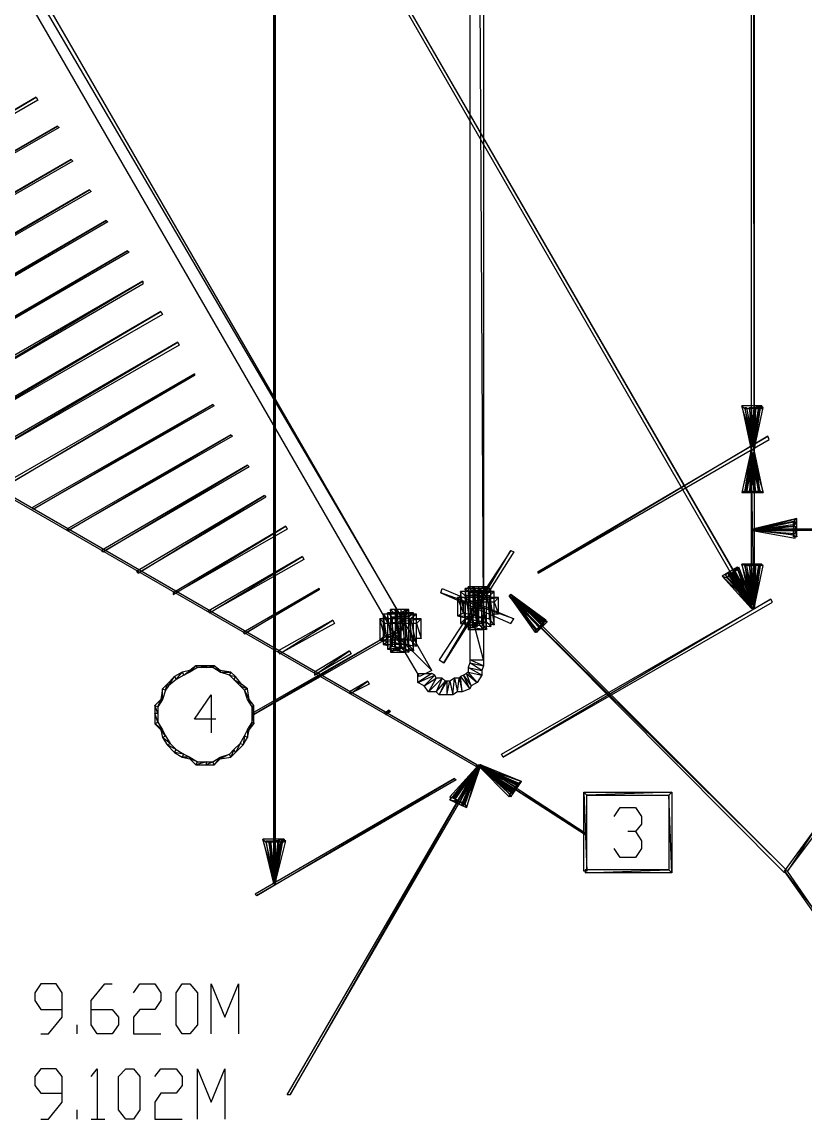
# Model space of a CAD drawing. Header units: millimetres. Extents: x 43 to 784, y -702 to -31.
# Drawn here: x 628.9 to 690.7, y -700.7 to -614.1 of the extents above; entities that cross this region are included whole.
import ezdxf

# ---------------------------------------------------------------- set-up
doc = ezdxf.new("R2010")
doc.units = ezdxf.units.MM
doc.layers.add('PDF_LINES', color=4, linetype='Continuous')

msp = doc.modelspace()

# ---------------------------------------------------------------- linework, layer by layer
at = {"layer": 'PDF_LINES'}
for p, q in [((454.6, -258.28), (686.68, -660.28)), ((454.6, -258.28), (686.68, -660.28)), ((686.44, -660.4), (454.6, -258.28)), ((686.68, -660.28), (454.72, -258.28)), ((686.68, -647.92), (686.44, -293.56)), ((686.44, -293.56), (686.44, -647.92)), ((686.68, -647.92), (686.44, -293.56)), ((686.68, -293.56), (686.68, -647.92)), ((664.84, -672.76), (200.2, -404.92)), ((200.2, -404.92), (664.72, -672.88)), ((664.84, -672.76), (200.2, -404.92)), ((200.68, -404.92), (664.84, -672.76)), ((665.32, -660.4), (664.24, -449.08)), ((664.24, -449.08), (664.24, -660.4)), ((665.32, -660.4), (664.24, -449.08)), ((665.32, -449.08), (665.32, -660.4)), ((648.88, -682.12), (648.76, -458.56)), ((648.76, -458.56), (648.76, -682.12)), ((648.88, -682.12), (648.76, -458.56)), ((648.88, -458.56), (648.88, -682.12)), ((659.2, -661.72), (567.04, -502.12)), ((566.08, -502.72), (659.2, -661.72)), ((566.08, -502.72), (659.2, -661.72)), ((658.24, -662.32), (566.08, -502.72)), ((630.04, -620.08), (601.72, -636.52)), ((601.84, -636.64), (630.04, -620.08)), ((601.84, -636.64), (630.04, -620.08)), ((630.16, -620.32), (601.84, -636.64)), ((630.04, -620.08), (630.16, -620.32)), ((604.6, -638.08), (631.72, -622.36)), ((631.72, -622.36), (604.6, -637.96)), ((604.6, -638.08), (631.72, -622.36)), ((631.84, -622.48), (604.6, -638.08)), ((631.72, -622.36), (631.84, -622.48)), ((632.8, -625), (607.36, -639.64)), ((607.48, -639.76), (632.8, -625)), ((607.48, -639.76), (632.8, -625)), ((632.8, -625), (632.92, -625.12)), ((632.92, -625.12), (607.48, -639.76)), ((634.24, -627.4), (610.12, -641.32)), ((610.24, -641.44), (634.24, -627.4)), ((610.24, -641.44), (634.24, -627.4)), ((634.36, -627.52), (610.24, -641.44)), ((634.24, -627.4), (634.36, -627.52)), ((635.56, -629.8), (612.88, -643)), ((613, -643.12), (635.56, -629.8)), ((613, -643.12), (635.56, -629.8)), ((635.68, -629.92), (613, -643.12)), ((635.56, -629.8), (635.68, -629.92)), ((615.76, -644.8), (637.24, -632.2)), ((637.24, -632.2), (615.76, -644.68)), ((615.76, -644.8), (637.24, -632.2)), ((637.36, -632.32), (615.76, -644.8)), ((637.24, -632.2), (637.36, -632.32)), ((638.44, -634.6), (618.52, -646.12)), ((618.64, -646.36), (638.44, -634.6)), ((618.64, -646.36), (638.44, -634.6)), ((638.44, -634.6), (638.44, -634.84)), ((638.44, -634.84), (618.64, -646.36)), ((639.88, -637), (621.28, -647.8)), ((621.4, -647.92), (639.88, -637)), ((621.4, -647.92), (639.88, -637)), ((639.88, -637), (640, -637.24)), ((640, -637.24), (621.4, -647.92)), ((641.2, -639.4), (624.04, -649.36)), ((624.16, -649.48), (641.2, -639.4)), ((624.16, -649.48), (641.2, -639.4)), ((641.32, -639.64), (624.16, -649.48)), ((641.2, -639.4), (641.32, -639.64)), ((626.92, -651.16), (642.52, -641.92)), ((642.52, -641.92), (626.92, -650.92)), ((626.92, -651.16), (642.52, -641.92)), ((642.52, -642.04), (626.92, -651.16)), ((642.52, -641.92), (642.52, -642.04)), ((643.96, -644.32), (629.68, -652.48)), ((629.8, -652.6), (643.96, -644.32)), ((629.8, -652.6), (643.96, -644.32)), ((644.08, -644.44), (629.8, -652.6)), ((643.96, -644.32), (644.08, -644.44)), ((686.68, -647.92), (685.72, -644.44)), ((685.72, -644.44), (686.44, -647.92)), ((686.68, -647.92), (685.72, -644.44)), ((685.72, -644.44), (685.96, -644.68)), ((685.72, -644.44), (685.96, -644.68)), ((687.28, -644.44), (685.72, -644.44)), ((685.96, -644.68), (687.28, -644.44)), ((685.96, -644.68), (687.28, -644.44)), ((686.68, -647.92), (685.96, -644.56)), ((685.96, -644.56), (686.44, -647.92)), ((686.68, -647.92), (685.96, -644.56)), ((685.96, -644.56), (686.08, -644.56)), ((685.96, -644.68), (686.68, -647.92)), ((687.28, -644.68), (685.96, -644.68)), ((686.08, -644.56), (686.68, -647.92)), ((686.68, -647.92), (686.32, -644.56)), ((686.32, -644.56), (686.44, -647.92)), ((686.68, -647.92), (686.32, -644.56)), ((686.32, -644.56), (686.44, -644.56)), ((686.68, -647.92), (686.32, -644.56)), ((686.32, -644.56), (686.44, -647.92)), ((686.68, -647.92), (686.32, -644.56)), ((686.32, -644.56), (686.44, -644.56)), ((686.44, -647.92), (687.16, -644.56)), ((686.44, -647.92), (687.04, -644.56)), ((686.44, -647.92), (686.8, -644.56)), ((686.44, -644.56), (686.68, -647.92)), ((686.44, -647.92), (686.68, -644.56)), ((686.44, -644.56), (686.68, -647.92)), ((687.16, -644.56), (686.68, -647.92)), ((686.68, -647.92), (687.4, -644.56)), ((687.16, -644.56), (686.68, -647.92)), ((687.04, -644.56), (686.68, -647.92)), ((686.68, -647.92), (687.16, -644.56)), ((687.04, -644.56), (686.68, -647.92)), ((686.8, -644.56), (686.68, -647.92)), ((686.68, -647.92), (687.04, -644.56)), ((686.8, -644.56), (686.68, -647.92)), ((686.8, -644.56), (686.68, -644.56)), ((686.68, -644.56), (686.68, -647.92)), ((686.68, -647.92), (686.8, -644.56)), ((686.68, -644.56), (686.68, -647.92)), ((687.04, -644.56), (686.8, -644.56)), ((687.16, -644.56), (687.04, -644.56)), ((687.4, -644.56), (687.16, -644.56)), ((687.28, -644.44), (687.28, -644.68)), ((645.4, -646.72), (632.44, -654.16)), ((632.56, -654.28), (645.4, -646.72)), ((632.56, -654.28), (645.4, -646.72)), ((645.4, -646.72), (645.52, -646.84)), ((645.52, -646.84), (632.56, -654.28)), ((687.76, -646.84), (669.64, -657.64)), ((687.76, -646.84), (669.64, -657.64)), ((669.64, -657.52), (687.76, -646.84)), ((669.64, -657.64), (687.88, -647.08)), ((687.88, -647.08), (687.76, -646.84)), ((686.44, -647.92), (685.72, -651.28)), ((685.96, -651.28), (686.44, -647.92)), ((685.96, -651.28), (686.44, -647.92)), ((686.68, -647.92), (685.96, -651.28)), ((686.44, -647.92), (685.96, -651.28)), ((686.08, -651.28), (686.44, -647.92)), ((686.08, -651.28), (686.44, -647.92)), ((686.68, -647.92), (686.08, -651.28)), ((686.44, -647.92), (686.32, -651.28)), ((686.44, -647.92), (686.32, -651.28)), ((686.44, -647.92), (686.68, -647.92)), ((686.68, -647.92), (686.44, -647.92)), ((686.44, -647.92), (687.4, -651.28)), ((686.44, -647.92), (687.4, -651.28)), ((687.16, -651.16), (686.44, -647.92)), ((686.44, -647.92), (686.68, -647.92)), ((686.68, -647.92), (686.44, -647.92)), ((686.44, -647.92), (687.16, -651.28)), ((686.44, -647.92), (687.16, -651.28)), ((687.04, -651.28), (686.44, -647.92)), ((686.44, -651.28), (686.44, -647.92)), ((686.44, -651.28), (686.44, -647.92)), ((686.44, -647.92), (686.68, -647.92)), ((686.68, -647.92), (686.44, -651.28)), ((686.68, -647.92), (686.44, -647.92)), ((686.44, -647.92), (687.04, -651.28)), ((686.44, -647.92), (687.04, -651.28)), ((686.8, -651.28), (686.44, -647.92)), ((686.44, -651.28), (686.44, -647.92)), ((686.44, -651.28), (686.44, -647.92)), ((686.44, -647.92), (686.68, -647.92)), ((686.68, -647.92), (686.44, -651.28)), ((686.68, -647.92), (686.44, -647.92)), ((686.44, -647.92), (686.8, -651.28)), ((686.44, -647.92), (686.8, -651.28)), ((686.68, -651.28), (686.44, -647.92)), ((686.68, -660.4), (686.44, -647.92)), ((686.44, -647.92), (686.44, -660.4)), ((686.68, -660.4), (686.44, -647.92)), ((686.44, -647.92), (686.68, -647.92)), ((686.68, -647.92), (686.44, -647.92)), ((686.44, -647.92), (686.68, -647.92)), ((686.68, -647.92), (686.44, -647.92)), ((686.44, -647.92), (686.68, -647.92)), ((686.68, -647.92), (686.44, -647.92)), ((686.44, -647.92), (686.68, -647.92)), ((686.68, -647.92), (686.44, -647.92)), ((686.44, -647.92), (686.68, -647.92)), ((686.44, -647.92), (686.68, -647.92)), ((687.4, -651.28), (686.68, -647.92)), ((687.16, -651.28), (686.68, -647.92)), ((687.04, -651.28), (686.68, -647.92)), ((686.8, -651.28), (686.68, -647.92)), ((686.68, -647.92), (686.68, -660.4)), ((646.72, -649.12), (635.2, -655.84)), ((635.32, -655.96), (646.72, -649.12)), ((635.32, -655.96), (646.72, -649.12)), ((646.84, -649.24), (635.32, -655.96)), ((646.72, -649.12), (646.84, -649.24)), ((648.04, -651.52), (637.96, -657.52)), ((638.08, -657.64), (648.04, -651.52)), ((638.08, -657.64), (648.04, -651.52)), ((648.16, -651.64), (638.08, -657.64)), ((648.04, -651.52), (648.16, -651.64)), ((685.72, -651.28), (685.96, -651.28)), ((687.16, -651.16), (685.84, -651.28)), ((687.16, -651.16), (685.84, -651.28)), ((685.84, -651.28), (685.84, -651.16)), ((685.84, -651.16), (687.16, -651.16)), ((685.84, -651.28), (687.4, -651.28)), ((685.96, -651.28), (686.08, -651.28)), ((686.32, -651.28), (686.44, -651.28)), ((686.32, -651.28), (686.44, -651.28)), ((686.8, -651.28), (686.68, -651.28)), ((687.04, -651.28), (686.8, -651.28)), ((687.16, -651.28), (687.04, -651.28)), ((687.4, -651.28), (687.16, -651.16)), ((687.4, -651.28), (687.16, -651.16)), ((629.68, -652.48), (629.8, -652.6)), ((686.56, -654.28), (690.04, -653.32)), ((690.04, -653.32), (686.56, -654.16)), ((686.56, -654.28), (690.04, -653.32)), ((689.8, -653.56), (686.56, -654.28)), ((686.56, -654.28), (689.92, -653.56)), ((689.92, -653.56), (686.56, -654.16)), ((686.56, -654.28), (689.92, -653.56)), ((686.56, -654.28), (689.92, -653.56)), ((689.92, -653.56), (686.56, -654.16)), ((686.56, -654.28), (689.92, -653.56)), ((690.04, -653.32), (689.8, -653.56)), ((690.04, -653.32), (689.8, -653.56)), ((689.8, -653.56), (690.04, -654.76)), ((689.8, -653.56), (690.04, -654.76)), ((689.8, -654.76), (689.8, -653.56)), ((689.92, -653.56), (689.92, -653.8)), ((689.92, -653.56), (689.92, -653.8)), ((690.04, -654.76), (690.04, -653.32)), ((632.44, -654.16), (632.56, -654.28)), ((640.84, -659.32), (649.72, -653.92)), ((649.72, -653.92), (640.84, -659.2)), ((640.84, -659.32), (649.72, -653.92)), ((649.84, -654.16), (640.84, -659.32)), ((649.72, -653.92), (649.84, -654.16)), ((689.92, -653.8), (686.56, -654.28)), ((689.92, -653.8), (686.56, -654.28)), ((686.56, -654.28), (689.92, -653.92)), ((689.92, -653.92), (686.56, -654.16)), ((686.56, -654.28), (689.92, -653.92)), ((686.56, -654.28), (686.56, -654.16)), ((686.56, -654.16), (689.92, -654.64)), ((686.56, -654.16), (686.56, -654.28)), ((686.56, -654.28), (686.56, -654.16)), ((686.56, -654.16), (689.92, -654.64)), ((686.56, -654.16), (686.56, -654.28)), ((686.56, -654.28), (686.56, -654.16)), ((686.56, -654.16), (689.92, -654.28)), ((686.56, -654.16), (686.56, -654.28)), ((689.92, -654.16), (686.56, -654.28)), ((689.92, -654.16), (686.56, -654.28)), ((686.56, -654.28), (686.56, -654.16)), ((686.56, -654.16), (689.92, -654.16)), ((686.56, -654.16), (686.56, -654.28)), ((689.92, -654.16), (686.56, -654.28)), ((686.56, -654.16), (686.56, -654.28)), ((686.56, -654.28), (715.12, -654.16)), ((715.12, -654.16), (686.56, -654.16)), ((686.56, -654.28), (715.12, -654.16)), ((689.92, -654.64), (686.56, -654.28)), ((686.56, -654.28), (689.92, -654.88)), ((689.92, -654.64), (686.56, -654.28)), ((689.92, -654.64), (686.56, -654.28)), ((686.56, -654.28), (689.92, -654.88)), ((689.92, -654.64), (686.56, -654.28)), ((689.92, -654.28), (686.56, -654.28)), ((686.56, -654.28), (689.92, -654.52)), ((689.92, -654.28), (686.56, -654.28)), ((686.56, -654.28), (689.92, -654.28)), ((715.12, -654.28), (686.56, -654.28)), ((689.92, -653.92), (689.92, -654.16)), ((689.92, -654.28), (689.92, -654.16)), ((689.92, -654.52), (689.92, -654.28)), ((690.04, -654.76), (689.8, -654.76)), ((689.92, -654.88), (689.92, -654.64)), ((689.92, -654.88), (689.92, -654.64)), ((635.2, -655.84), (635.32, -655.96)), ((667.48, -655.84), (661.84, -664.48)), ((662.2, -664.72), (667.48, -655.84)), ((662.2, -664.72), (667.48, -655.84)), ((667.72, -655.96), (662.2, -664.72)), ((667.48, -655.84), (667.72, -655.96)), ((651.04, -656.32), (643.6, -660.64)), ((643.72, -660.76), (651.04, -656.32)), ((643.72, -660.76), (651.04, -656.32)), ((651.16, -656.56), (643.72, -660.76)), ((651.04, -656.32), (651.16, -656.56)), ((686.68, -660.28), (685.72, -656.92)), ((685.72, -656.92), (686.44, -660.4)), ((686.68, -660.28), (685.72, -656.92)), ((685.72, -656.92), (685.96, -657.04)), ((685.72, -656.92), (685.96, -657.04)), ((687.28, -656.92), (685.72, -656.92)), ((685.96, -657.04), (687.28, -656.92)), ((685.96, -657.04), (687.28, -656.92)), ((685.96, -657.04), (686.68, -660.28)), ((687.28, -657.04), (685.96, -657.04)), ((686.68, -660.28), (685.96, -657.04)), ((685.96, -657.04), (686.44, -660.4)), ((686.68, -660.28), (685.96, -657.04)), ((685.96, -657.04), (686.08, -657.04)), ((686.08, -657.04), (686.68, -660.28)), ((686.68, -660.4), (686.32, -657.04)), ((686.32, -657.04), (686.44, -660.4)), ((686.68, -660.4), (686.32, -657.04)), ((686.32, -657.04), (686.44, -657.04)), ((686.68, -660.4), (686.32, -657.04)), ((686.32, -657.04), (686.44, -660.4)), ((686.68, -660.4), (686.32, -657.04)), ((686.32, -657.04), (686.44, -657.04)), ((686.44, -660.28), (687.16, -657.04)), ((686.44, -660.28), (687.04, -657.04)), ((686.44, -660.28), (686.8, -657.04)), ((686.44, -657.04), (686.68, -660.4)), ((686.44, -660.4), (686.68, -657.04)), ((686.44, -657.04), (686.68, -660.4)), ((687.16, -657.04), (686.68, -660.4)), ((686.68, -660.4), (687.4, -657.04)), ((687.16, -657.04), (686.68, -660.4)), ((687.04, -657.04), (686.68, -660.4)), ((686.68, -660.4), (687.16, -657.04)), ((687.04, -657.04), (686.68, -660.4)), ((686.8, -657.04), (686.68, -660.4)), ((686.68, -660.4), (687.04, -657.04)), ((686.8, -657.04), (686.68, -660.4)), ((686.8, -657.04), (686.68, -657.04)), ((686.68, -657.04), (686.68, -660.4)), ((686.68, -660.4), (686.8, -657.04)), ((686.68, -657.04), (686.68, -660.4)), ((687.04, -657.04), (686.8, -657.04)), ((687.16, -657.04), (687.04, -657.04)), ((687.4, -657.04), (687.16, -657.04)), ((687.28, -656.92), (687.28, -657.04)), ((637.96, -657.52), (638.08, -657.64)), ((669.64, -657.64), (669.64, -657.52)), ((685.36, -657.16), (684.16, -657.88)), ((686.68, -660.28), (684.16, -657.88)), ((684.16, -657.88), (686.44, -660.4)), ((686.68, -660.28), (684.16, -657.88)), ((684.16, -657.88), (684.52, -658)), ((684.16, -657.88), (684.52, -658)), ((684.4, -657.76), (684.64, -657.64)), ((686.68, -660.28), (684.4, -657.76)), ((684.4, -657.76), (686.44, -660.4)), ((686.68, -660.28), (684.4, -657.76)), ((684.52, -658), (685.36, -657.16)), ((684.52, -658), (685.36, -657.16)), ((685.48, -657.28), (684.52, -658)), ((684.52, -658), (686.68, -660.28)), ((684.64, -657.64), (684.76, -657.52)), ((684.64, -657.64), (686.68, -660.28)), ((684.64, -657.76), (684.76, -657.64)), ((686.68, -660.28), (684.64, -657.64)), ((684.64, -657.64), (686.44, -660.4)), ((686.68, -660.28), (684.64, -657.64)), ((686.68, -660.28), (684.64, -657.76)), ((684.64, -657.76), (686.44, -660.4)), ((686.68, -660.28), (684.64, -657.76)), ((684.76, -657.52), (686.68, -660.28)), ((684.76, -657.64), (686.68, -660.28)), ((685.12, -657.52), (685, -657.64)), ((685, -657.64), (686.68, -660.28)), ((685, -657.64), (686.68, -660.28)), ((686.44, -660.4), (685, -657.64)), ((685.36, -657.28), (685.12, -657.4)), ((685.36, -657.28), (685.12, -657.4)), ((685.12, -657.4), (686.68, -660.28)), ((685.12, -657.4), (686.68, -660.28)), ((686.44, -660.4), (685.12, -657.4)), ((685.12, -657.4), (686.68, -660.28)), ((685.12, -657.4), (686.68, -660.28)), ((686.44, -660.4), (685.12, -657.4)), ((686.68, -660.28), (685.12, -657.52)), ((685.48, -657.16), (685.36, -657.28)), ((685.36, -657.16), (685.48, -657.28)), ((685.36, -657.28), (686.68, -660.28)), ((685.36, -657.28), (686.68, -660.28)), ((686.44, -660.4), (685.36, -657.28)), ((686.68, -660.28), (685.36, -657.28)), ((686.68, -660.28), (685.36, -657.28)), ((686.68, -660.28), (685.48, -657.16)), ((652.36, -658.84), (646.36, -662.32)), ((646.48, -662.44), (652.36, -658.84)), ((646.48, -662.44), (652.36, -658.84)), ((652.36, -658.84), (652.36, -658.96)), ((661.96, -659.2), (662.08, -658.84)), ((662.08, -658.84), (667.72, -661.24)), ((664.24, -661.48), (663.88, -658.84)), ((663.88, -658.84), (663.88, -661.84)), ((664.24, -661.48), (663.88, -658.84)), ((663.88, -658.84), (664.24, -659.2)), ((663.88, -658.84), (664.24, -659.2)), ((665.92, -658.84), (663.88, -658.84)), ((664.48, -661.6), (664.12, -658.72)), ((664.12, -658.72), (664.12, -662.08)), ((664.48, -661.6), (664.12, -658.72)), ((664.12, -658.72), (664.48, -659.08)), ((664.12, -658.72), (664.48, -659.08)), ((665.56, -658.72), (664.12, -658.72)), ((664.24, -659.2), (665.92, -658.84)), ((664.24, -659.2), (665.92, -658.84)), ((664.48, -661.84), (664.6, -658.72)), ((664.84, -661.84), (664.48, -658.72)), ((664.48, -658.72), (664.48, -661.84)), ((664.84, -661.84), (664.48, -658.72)), ((664.48, -658.72), (664.84, -659.08)), ((664.48, -658.72), (664.84, -659.08)), ((665.32, -658.72), (664.48, -658.72)), ((664.48, -659.08), (665.56, -658.72)), ((664.48, -659.08), (665.56, -658.72)), ((664.96, -658.72), (664.6, -658.72)), ((664.6, -658.72), (664.84, -661.84)), ((664.6, -658.72), (664.84, -661.84)), ((664.84, -661.84), (664.96, -658.72)), ((664.84, -659.08), (665.32, -658.72)), ((664.84, -659.08), (665.32, -658.72)), ((665.32, -658.72), (664.96, -659.08)), ((665.32, -658.72), (664.96, -659.08)), ((665.56, -658.72), (665.2, -659.08)), ((665.56, -658.72), (665.2, -659.08)), ((665.32, -662.08), (665.32, -658.72)), ((665.56, -662.08), (665.56, -658.72)), ((665.92, -658.84), (665.56, -659.2)), ((665.92, -658.84), (665.56, -659.2)), ((665.92, -661.84), (665.92, -658.84)), ((640.84, -659.2), (640.84, -659.32)), ((652.36, -658.96), (646.48, -662.44)), ((667.72, -661.24), (661.96, -659.2)), ((661.96, -659.2), (667.48, -661.6)), ((667.72, -661.24), (661.96, -659.2)), ((663.76, -660.76), (663.28, -659.56)), ((663.28, -659.56), (663.28, -661)), ((663.76, -660.76), (663.28, -659.56)), ((663.28, -659.56), (663.76, -659.92)), ((663.28, -659.56), (663.76, -659.92)), ((666.52, -659.56), (663.28, -659.56)), ((663.88, -661.24), (663.52, -659.08)), ((663.52, -659.08), (663.52, -661.6)), ((663.88, -661.24), (663.52, -659.08)), ((663.52, -659.08), (663.88, -659.44)), ((663.52, -659.08), (663.88, -659.44)), ((666.16, -659.08), (663.52, -659.08)), ((663.76, -659.92), (666.52, -659.56)), ((663.76, -659.92), (666.52, -659.56)), ((663.88, -659.44), (666.16, -659.08)), ((663.88, -659.44), (666.16, -659.08)), ((663.88, -659.44), (663.88, -661.24)), ((665.8, -659.44), (663.88, -659.44)), ((664.24, -659.2), (664.24, -661.48)), ((665.56, -659.2), (664.24, -659.2)), ((664.48, -659.08), (664.48, -661.6)), ((665.2, -659.08), (664.48, -659.08)), ((664.84, -659.08), (664.84, -661.84)), ((664.96, -659.08), (664.84, -659.08)), ((664.96, -659.08), (665.32, -662.08)), ((664.96, -659.08), (665.32, -662.08)), ((664.96, -661.6), (664.96, -659.08)), ((665.2, -659.08), (665.56, -662.08)), ((665.2, -659.08), (665.56, -662.08)), ((665.2, -661.6), (665.2, -659.08)), ((665.56, -659.2), (665.92, -661.84)), ((665.56, -659.2), (665.92, -661.84)), ((665.56, -661.48), (665.56, -659.2)), ((666.16, -659.08), (665.8, -659.44)), ((666.16, -659.08), (665.8, -659.44)), ((665.8, -659.44), (666.16, -661.72)), ((665.8, -659.44), (666.16, -661.72)), ((665.8, -661.24), (665.8, -659.44)), ((666.16, -661.72), (666.16, -659.08)), ((666.52, -659.56), (666.16, -659.92)), ((666.52, -659.56), (666.16, -659.92)), ((666.52, -660.88), (666.52, -659.56)), ((666.76, -671.92), (688, -659.68)), ((688, -659.68), (666.88, -672.16)), ((688, -659.68), (666.88, -672.16)), ((667.36, -659.44), (667.48, -659.32)), ((667.48, -659.32), (667.36, -659.44)), ((667.36, -659.44), (667.48, -659.32)), ((667.48, -659.32), (667.36, -659.44)), ((667.36, -659.44), (667.48, -659.32)), ((667.48, -659.32), (667.36, -659.44)), ((667.36, -659.44), (667.48, -659.32)), ((667.48, -659.32), (667.36, -659.44)), ((667.48, -659.32), (667.36, -659.44)), ((669.52, -662.2), (667.36, -659.44)), ((667.36, -659.44), (669.4, -662.32)), ((669.52, -662.2), (667.36, -659.44)), ((667.36, -659.44), (670.36, -661.48)), ((667.36, -659.44), (670.36, -661.48)), ((670.12, -661.48), (667.36, -659.44)), ((669.76, -661.96), (667.36, -659.44)), ((667.36, -659.44), (669.52, -662.08)), ((669.76, -661.96), (667.36, -659.44)), ((667.36, -659.44), (670.24, -661.36)), ((667.36, -659.44), (670.24, -661.36)), ((670.12, -661.48), (667.36, -659.44)), ((669.76, -661.96), (667.36, -659.44)), ((667.36, -659.44), (669.52, -662.08)), ((669.76, -661.96), (667.36, -659.44)), ((667.36, -659.44), (670.24, -661.36)), ((667.36, -659.44), (670.24, -661.36)), ((670.12, -661.48), (667.36, -659.44)), ((669.76, -661.96), (667.36, -659.44)), ((667.36, -659.44), (669.52, -662.08)), ((669.76, -661.96), (667.36, -659.44)), ((667.36, -659.44), (670.12, -661.6)), ((667.36, -659.44), (670.12, -661.6)), ((670, -661.72), (667.36, -659.44)), ((667.36, -659.44), (689.2, -681.04)), ((667.36, -659.44), (689.2, -681.04)), ((689.08, -681.28), (667.36, -659.44)), ((667.48, -659.32), (669.52, -662.2)), ((670.36, -661.48), (667.48, -659.32)), ((667.48, -659.32), (669.76, -661.96)), ((670.24, -661.36), (667.48, -659.32)), ((667.48, -659.32), (669.76, -661.96)), ((670.24, -661.36), (667.48, -659.32)), ((667.48, -659.32), (669.76, -661.96)), ((670.12, -661.6), (667.48, -659.32)), ((689.2, -681.04), (667.48, -659.32)), ((688.12, -659.92), (688, -659.68)), ((658.36, -663.52), (658, -660.52)), ((658, -660.52), (658, -663.88)), ((658.36, -663.52), (658, -660.52)), ((658, -660.52), (658.36, -660.88)), ((658, -660.52), (658.36, -660.88)), ((659.44, -660.52), (658, -660.52)), ((658.36, -663.64), (658.48, -660.52)), ((658.72, -663.64), (658.36, -660.52)), ((658.36, -660.52), (658.36, -663.64)), ((658.72, -663.64), (658.36, -660.52)), ((658.36, -660.52), (658.72, -660.88)), ((658.36, -660.52), (658.72, -660.88)), ((659.2, -660.52), (658.36, -660.52)), ((658.36, -660.88), (659.44, -660.52)), ((658.36, -660.88), (659.44, -660.52)), ((658.84, -660.52), (658.48, -660.52)), ((658.48, -660.52), (658.72, -663.76)), ((658.48, -660.52), (658.72, -663.76)), ((658.72, -663.76), (658.84, -660.52)), ((658.72, -660.88), (659.2, -660.52)), ((658.72, -660.88), (659.2, -660.52)), ((659.2, -660.52), (658.84, -660.88)), ((659.2, -660.52), (658.84, -660.88)), ((659.44, -660.52), (659.08, -660.88)), ((659.44, -660.52), (659.08, -660.88)), ((659.2, -663.88), (659.2, -660.52)), ((659.44, -663.88), (659.44, -660.52)), ((663.76, -659.92), (663.76, -660.76)), ((666.16, -659.92), (663.76, -659.92)), ((665.32, -664.48), (664.24, -660.4)), ((664.24, -660.4), (664.24, -664.48)), ((665.32, -664.48), (664.24, -660.4)), ((664.24, -660.4), (665.32, -660.4)), ((664.24, -660.4), (665.32, -660.4)), ((665.32, -660.4), (665.32, -664.48)), ((666.16, -659.92), (666.52, -660.88)), ((666.16, -659.92), (666.52, -660.88)), ((666.16, -660.88), (666.16, -659.92)), ((666.88, -672.16), (688.12, -659.92)), ((686.68, -660.28), (686.44, -660.4)), ((686.44, -660.4), (686.68, -660.28)), ((686.68, -660.28), (686.44, -660.4)), ((686.44, -660.4), (686.68, -660.28)), ((686.68, -660.28), (686.44, -660.4)), ((686.44, -660.4), (686.68, -660.28)), ((686.68, -660.28), (686.44, -660.4)), ((686.44, -660.4), (686.68, -660.28)), ((686.68, -660.28), (686.44, -660.4)), ((686.68, -660.4), (686.44, -660.28)), ((686.44, -660.4), (686.68, -660.28)), ((686.68, -660.4), (686.44, -660.28)), ((686.44, -660.4), (686.68, -660.28)), ((686.68, -660.4), (686.44, -660.28)), ((686.44, -660.4), (686.68, -660.4)), ((686.68, -660.4), (686.44, -660.4)), ((686.44, -660.4), (686.68, -660.4)), ((686.44, -660.4), (686.68, -660.4)), ((643.6, -660.64), (643.72, -660.76)), ((653.44, -661.36), (649.12, -663.76)), ((649.24, -664), (653.44, -661.36)), ((649.24, -664), (653.44, -661.36)), ((653.44, -661.36), (653.56, -661.6)), ((657.52, -662.56), (657.16, -661.24)), ((657.16, -661.24), (657.16, -662.92)), ((657.52, -662.56), (657.16, -661.24)), ((657.16, -661.24), (657.52, -661.6)), ((657.16, -661.24), (657.52, -661.6)), ((660.4, -661.24), (657.16, -661.24)), ((657.76, -663.04), (657.4, -660.88)), ((657.4, -660.88), (657.4, -663.28)), ((657.76, -663.04), (657.4, -660.88)), ((657.4, -660.88), (657.76, -661.24)), ((657.4, -660.88), (657.76, -661.24)), ((660.04, -660.88), (657.4, -660.88)), ((657.52, -661.6), (660.4, -661.24)), ((657.52, -661.6), (660.4, -661.24)), ((658.12, -663.4), (657.76, -660.76)), ((657.76, -660.76), (657.76, -663.64)), ((658.12, -663.4), (657.76, -660.76)), ((657.76, -660.76), (658.12, -661.12)), ((657.76, -660.76), (658.12, -661.12)), ((659.8, -660.76), (657.76, -660.76)), ((657.76, -661.24), (660.04, -660.88)), ((657.76, -661.24), (660.04, -660.88)), ((657.76, -661.24), (657.76, -663.04)), ((659.56, -661.24), (657.76, -661.24)), ((658.12, -661.12), (659.8, -660.76)), ((658.12, -661.12), (659.8, -660.76)), ((658.12, -661.12), (658.12, -663.4)), ((659.44, -661.12), (658.12, -661.12)), ((658.36, -660.88), (658.36, -663.52)), ((659.08, -660.88), (658.36, -660.88)), ((658.72, -660.88), (658.72, -663.64)), ((658.84, -660.88), (658.72, -660.88)), ((658.84, -660.88), (659.2, -663.88)), ((658.84, -660.88), (659.2, -663.88)), ((658.84, -663.52), (658.84, -660.88)), ((659.08, -660.88), (659.44, -663.88)), ((659.08, -660.88), (659.44, -663.88)), ((659.08, -663.52), (659.08, -660.88)), ((659.8, -660.76), (659.44, -661.12)), ((659.8, -660.76), (659.44, -661.12)), ((659.44, -661.12), (659.8, -663.76)), ((659.44, -661.12), (659.8, -663.76)), ((659.44, -663.28), (659.44, -661.12)), ((660.04, -660.88), (659.56, -661.24)), ((660.04, -660.88), (659.56, -661.24)), ((659.56, -661.24), (660.04, -663.4)), ((659.56, -661.24), (660.04, -663.4)), ((659.56, -662.92), (659.56, -661.24)), ((659.8, -663.76), (659.8, -660.76)), ((660.04, -663.4), (660.04, -660.88)), ((660.4, -661.24), (660.04, -661.6)), ((660.4, -661.24), (660.04, -661.6)), ((660.4, -662.8), (660.4, -661.24)), ((663.28, -661), (663.76, -660.76)), ((663.28, -661), (663.76, -660.76)), ((665.8, -661.24), (663.28, -661)), ((663.28, -661), (666.16, -661.72)), ((665.8, -661.24), (663.28, -661)), ((663.52, -661.6), (663.88, -661.24)), ((663.52, -661.6), (663.88, -661.24)), ((663.76, -660.76), (665.8, -661.24)), ((663.88, -661.24), (665.56, -661.48)), ((666.16, -661.72), (665.8, -661.24)), ((666.16, -661.72), (665.8, -661.24)), ((666.52, -660.88), (666.16, -660.88)), ((667.48, -661.6), (667.72, -661.24)), ((670.24, -661.36), (670.12, -661.48)), ((670.24, -661.36), (670.12, -661.48)), ((646.36, -662.32), (646.48, -662.44)), ((647.08, -668.68), (658.84, -661.96)), ((658.84, -661.96), (647.2, -668.8)), ((658.84, -661.96), (647.2, -668.8)), ((647.2, -668.8), (658.96, -662.08)), ((653.56, -661.6), (649.24, -664)), ((657.52, -661.6), (657.52, -662.56)), ((660.04, -661.6), (657.52, -661.6)), ((659.2, -661.72), (658.24, -662.32)), ((659.2, -661.72), (658.24, -662.32)), ((658.24, -662.32), (661.24, -665.32)), ((658.24, -662.32), (661.24, -665.32)), ((660.28, -665.8), (658.24, -662.32)), ((658.96, -662.08), (658.84, -661.96)), ((661.24, -665.32), (659.2, -661.72)), ((660.04, -661.6), (660.4, -662.8)), ((660.04, -661.6), (660.4, -662.8)), ((660.04, -662.8), (660.04, -661.6)), ((665.56, -661.48), (663.52, -661.6)), ((665.56, -661.48), (663.52, -661.6)), ((663.52, -661.6), (665.92, -661.84)), ((663.88, -661.84), (664.24, -661.48)), ((663.88, -661.84), (664.24, -661.48)), ((665.2, -661.6), (663.88, -661.84)), ((665.2, -661.6), (663.88, -661.84)), ((663.88, -661.84), (665.56, -662.08)), ((664.96, -661.6), (664.12, -662.08)), ((664.96, -661.6), (664.12, -662.08)), ((664.12, -662.08), (664.48, -661.6)), ((664.12, -662.08), (664.48, -661.6)), ((664.12, -662.08), (665.32, -662.08)), ((664.24, -661.48), (665.2, -661.6)), ((664.48, -661.6), (664.96, -661.6)), ((664.84, -661.84), (664.48, -661.84)), ((664.48, -661.84), (664.84, -661.84)), ((665.32, -662.08), (664.96, -661.6)), ((665.32, -662.08), (664.96, -661.6)), ((665.56, -662.08), (665.2, -661.6)), ((665.56, -662.08), (665.2, -661.6)), ((665.92, -661.84), (665.56, -661.48)), ((665.92, -661.84), (665.56, -661.48)), ((669.4, -662.2), (670.12, -661.48)), ((669.4, -662.32), (669.52, -662.2)), ((669.52, -662.32), (669.4, -662.2)), ((670.12, -661.48), (669.52, -662.32)), ((669.52, -662.32), (670.36, -661.48)), ((670.12, -661.48), (669.52, -662.32)), ((669.52, -662.08), (669.76, -661.96)), ((669.52, -662.08), (669.76, -661.96)), ((669.52, -662.08), (669.76, -661.96)), ((670.12, -661.6), (670, -661.72)), ((670.36, -661.48), (670.12, -661.48)), ((670.36, -661.48), (670.12, -661.48)), ((657.16, -662.92), (657.52, -662.56)), ((657.16, -662.92), (657.52, -662.56)), ((659.56, -662.92), (657.16, -662.92)), ((657.16, -662.92), (660.04, -663.4)), ((659.56, -662.92), (657.16, -662.92)), ((657.4, -663.28), (657.76, -663.04)), ((657.4, -663.28), (657.76, -663.04)), ((657.52, -662.56), (659.56, -662.92)), ((657.76, -663.04), (659.44, -663.28)), ((660.04, -663.4), (659.56, -662.92)), ((660.04, -663.4), (659.56, -662.92)), ((660.4, -662.8), (660.04, -662.8)), ((649.12, -663.76), (649.24, -664)), ((652, -665.68), (654.76, -663.76)), ((654.76, -663.76), (652, -665.44)), ((652, -665.68), (654.76, -663.76)), ((654.88, -664), (652, -665.68)), ((654.76, -663.76), (654.88, -664)), ((659.44, -663.28), (657.4, -663.28)), ((657.4, -663.28), (659.8, -663.76)), ((659.44, -663.28), (657.4, -663.28)), ((657.76, -663.64), (658.12, -663.4)), ((657.76, -663.64), (658.12, -663.4)), ((659.08, -663.52), (657.76, -663.64)), ((659.08, -663.52), (657.76, -663.64)), ((657.76, -663.64), (659.44, -663.88)), ((658.84, -663.52), (658, -663.88)), ((658.84, -663.52), (658, -663.88)), ((658, -663.88), (658.36, -663.52)), ((658, -663.88), (658.36, -663.52)), ((658, -663.88), (659.2, -663.88)), ((658.12, -663.4), (659.08, -663.52)), ((658.36, -663.52), (658.84, -663.52)), ((658.72, -663.76), (658.36, -663.64)), ((658.36, -663.64), (658.72, -663.64)), ((659.2, -663.88), (658.84, -663.52)), ((659.2, -663.88), (658.84, -663.52)), ((659.44, -663.88), (659.08, -663.52)), ((659.44, -663.88), (659.08, -663.52)), ((659.8, -663.76), (659.44, -663.28)), ((659.8, -663.76), (659.44, -663.28)), ((661.84, -664.48), (662.2, -664.72)), ((664.24, -664.72), (664.12, -665.08)), ((665.32, -664.96), (664.24, -664.48)), ((664.24, -664.48), (664.24, -664.72)), ((665.32, -664.96), (664.24, -664.48)), ((664.24, -664.48), (665.32, -664.48)), ((664.24, -664.48), (665.32, -664.48)), ((665.2, -665.32), (664.24, -664.72)), ((665.2, -665.32), (664.24, -664.72)), ((664.24, -664.72), (665.32, -664.96)), ((664.24, -664.72), (665.32, -664.96)), ((665.32, -664.48), (665.32, -664.96)), ((641.56, -665.44), (640.96, -665.8)), ((641.08, -666.04), (641.56, -665.44)), ((641.08, -666.04), (641.56, -665.44)), ((641.68, -665.68), (641.08, -666.04)), ((642.16, -665.32), (641.56, -665.44)), ((641.56, -665.44), (641.68, -665.68)), ((641.56, -665.44), (641.68, -665.68)), ((641.68, -665.68), (642.16, -665.32)), ((641.68, -665.68), (642.16, -665.32)), ((642.16, -665.44), (641.68, -665.68)), ((642.16, -665.44), (642.64, -664.96)), ((642.64, -664.96), (642.16, -665.32)), ((642.16, -665.44), (642.64, -664.96)), ((642.76, -665.08), (642.16, -665.44)), ((642.16, -665.32), (642.16, -665.44)), ((642.16, -665.32), (642.16, -665.44)), ((642.64, -664.96), (642.76, -665.08)), ((643.48, -664.96), (642.64, -664.96)), ((642.64, -664.96), (642.76, -665.08)), ((642.76, -665.08), (643.48, -664.96)), ((642.76, -665.08), (643.48, -664.96)), ((643.48, -665.08), (642.76, -665.08)), ((643.48, -664.96), (643.48, -665.08)), ((643.48, -664.96), (643.48, -665.08)), ((643.48, -665.08), (644.08, -664.96)), ((644.08, -664.96), (643.48, -664.96)), ((643.48, -665.08), (644.08, -664.96)), ((643.96, -665.08), (643.48, -665.08)), ((644.08, -664.96), (643.96, -665.08)), ((644.08, -664.96), (643.96, -665.08)), ((643.96, -665.08), (644.56, -665.32)), ((643.96, -665.08), (644.56, -665.32)), ((644.56, -665.44), (643.96, -665.08)), ((644.56, -665.32), (644.08, -664.96)), ((644.56, -665.32), (644.56, -665.44)), ((644.56, -665.32), (644.56, -665.44)), ((645.4, -665.44), (644.56, -665.32)), ((644.56, -665.44), (645.4, -665.44)), ((644.56, -665.44), (645.4, -665.44)), ((645.28, -665.68), (644.56, -665.44)), ((645.4, -665.44), (645.28, -665.68)), ((645.4, -665.44), (645.28, -665.68)), ((645.28, -665.68), (645.76, -665.8)), ((645.28, -665.68), (645.76, -665.8)), ((645.64, -666.04), (645.28, -665.68)), ((645.76, -665.8), (645.4, -665.44)), ((652, -665.44), (652, -665.68)), ((661.24, -665.56), (660.16, -666.28)), ((660.16, -666.28), (660.16, -665.56)), ((660.16, -665.56), (661.24, -665.56)), ((661.24, -665.56), (660.16, -666.28)), ((660.16, -666.28), (661.48, -665.68)), ((660.16, -666.28), (661.48, -665.68)), ((661.24, -665.32), (660.28, -665.8)), ((661.48, -665.68), (660.64, -666.52)), ((661.48, -665.68), (660.64, -666.52)), ((661.48, -665.68), (661.24, -665.56)), ((661.6, -665.92), (661.48, -665.68)), ((663.76, -665.68), (663.52, -665.8)), ((664, -665.56), (663.76, -665.68)), ((664.24, -666.76), (663.76, -665.68)), ((664.24, -666.76), (663.76, -665.68)), ((663.76, -665.68), (664.36, -666.52)), ((663.76, -665.68), (664.36, -666.52)), ((664.12, -665.44), (664, -665.56)), ((664.36, -666.52), (664, -665.56)), ((664.36, -666.52), (664, -665.56)), ((664, -665.56), (664.84, -666.28)), ((664, -665.56), (664.84, -666.28)), ((665.2, -665.68), (664.12, -665.08)), ((664.12, -665.08), (664.12, -665.44)), ((665.2, -665.68), (664.12, -665.08)), ((664.12, -665.08), (665.2, -665.32)), ((664.12, -665.08), (665.2, -665.32)), ((664.84, -666.28), (664.12, -665.44)), ((664.84, -666.28), (664.12, -665.44)), ((664.12, -665.44), (665.2, -665.68)), ((664.12, -665.44), (665.2, -665.68)), ((665.2, -665.68), (664.84, -666.28)), ((665.32, -664.96), (665.2, -665.32)), ((665.2, -665.32), (665.2, -665.68)), ((640.36, -666.4), (640, -666.76)), ((640.24, -666.88), (640.36, -666.4)), ((640.24, -666.88), (640.36, -666.4)), ((640.48, -666.52), (640.24, -666.88)), ((640.96, -665.8), (640.36, -666.4)), ((640.36, -666.4), (640.48, -666.52)), ((640.36, -666.4), (640.48, -666.52)), ((640.48, -666.52), (640.96, -665.8)), ((640.48, -666.52), (640.96, -665.8)), ((641.08, -666.04), (640.48, -666.52)), ((640.96, -665.8), (641.08, -666.04)), ((640.96, -665.8), (641.08, -666.04)), ((645.76, -665.8), (645.64, -666.04)), ((645.76, -665.8), (645.64, -666.04)), ((645.64, -666.04), (646.24, -666.4)), ((645.64, -666.04), (646.24, -666.4)), ((646.12, -666.52), (645.64, -666.04)), ((646.24, -666.4), (645.76, -665.8)), ((646.24, -666.4), (646.12, -666.52)), ((646.24, -666.4), (646.12, -666.52)), ((646.12, -666.52), (646.72, -666.76)), ((646.12, -666.52), (646.72, -666.76)), ((646.48, -666.88), (646.12, -666.52)), ((646.72, -666.76), (646.24, -666.4)), ((656.2, -666.16), (654.76, -667)), ((654.88, -667.12), (656.2, -666.16)), ((654.88, -667.12), (656.2, -666.16)), ((656.32, -666.4), (654.88, -667.12)), ((656.2, -666.16), (656.32, -666.4)), ((660.64, -666.52), (660.16, -666.28)), ((660.64, -666.52), (661.6, -665.92)), ((660.64, -666.52), (661.6, -665.92)), ((661, -667), (660.64, -666.52)), ((661.6, -665.92), (661, -667)), ((661.6, -665.92), (661, -667)), ((661, -667), (662.08, -665.92)), ((661, -667), (662.08, -665.92)), ((662.08, -665.92), (661.6, -665.92)), ((662.08, -665.92), (661.6, -667)), ((662.08, -665.92), (661.6, -667)), ((661.6, -667), (662.32, -666.16)), ((661.6, -667), (662.32, -666.16)), ((662.32, -666.16), (661.84, -667.24)), ((662.32, -666.16), (661.84, -667.24)), ((661.84, -667.24), (662.44, -666.16)), ((661.84, -667.24), (662.44, -666.16)), ((662.32, -666.16), (662.08, -665.92)), ((662.44, -666.16), (662.32, -666.16)), ((662.44, -666.16), (662.44, -667.24)), ((662.44, -666.16), (662.44, -667.24)), ((662.44, -667.24), (662.68, -666.16)), ((662.68, -666.16), (662.44, -666.16)), ((662.44, -667.24), (662.68, -666.16)), ((663.04, -665.92), (662.68, -666.16)), ((662.68, -666.16), (662.92, -667.24)), ((662.68, -666.16), (662.92, -667.24)), ((662.92, -667.24), (663.04, -665.92)), ((662.92, -667.24), (663.04, -665.92)), ((663.04, -665.92), (663.28, -667)), ((663.04, -665.92), (663.28, -667)), ((663.4, -665.92), (663.04, -665.92)), ((663.28, -667), (663.4, -665.92)), ((663.28, -667), (663.4, -665.92)), ((663.52, -665.8), (663.4, -665.92)), ((663.4, -665.92), (663.64, -667)), ((663.4, -665.92), (663.64, -667)), ((663.64, -667), (663.52, -665.8)), ((663.64, -667), (663.52, -665.8)), ((663.52, -665.8), (664.24, -666.76)), ((663.52, -665.8), (664.24, -666.76)), ((664.36, -666.52), (664.24, -666.76)), ((664.84, -666.28), (664.36, -666.52)), ((640, -666.76), (639.88, -667.6)), ((640, -667.6), (640, -666.76)), ((640, -667.6), (640, -666.76)), ((640, -666.76), (640.24, -666.88)), ((640, -666.76), (640.24, -666.88)), ((640.24, -666.88), (640, -667.6)), ((642.52, -669.16), (643.84, -667.24)), ((643.84, -667.24), (643.84, -670.24)), ((646.72, -666.76), (646.48, -666.88)), ((646.72, -666.76), (646.48, -666.88)), ((646.48, -666.88), (646.84, -667.6)), ((646.48, -666.88), (646.84, -667.6)), ((646.72, -667.6), (646.48, -666.88)), ((646.84, -667.6), (646.72, -666.76)), ((654.76, -667), (654.88, -667.12)), ((661.6, -667), (661, -667)), ((661.84, -667.24), (661.6, -667)), ((662.44, -667.24), (661.84, -667.24)), ((662.92, -667.24), (662.44, -667.24)), ((663.28, -667), (662.92, -667.24)), ((663.64, -667), (663.28, -667)), ((664.24, -666.76), (663.64, -667)), ((639.88, -667.6), (639.4, -668.08)), ((639.64, -668.68), (639.4, -668.08)), ((639.4, -668.08), (639.4, -668.68)), ((639.64, -668.68), (639.4, -668.08)), ((639.4, -668.08), (639.64, -668.2)), ((639.4, -668.08), (639.64, -668.2)), ((639.64, -668.2), (639.88, -667.6)), ((639.64, -668.2), (639.88, -667.6)), ((640, -667.6), (639.64, -668.2)), ((639.64, -668.2), (639.64, -668.68)), ((639.88, -667.6), (640, -667.6)), ((639.88, -667.6), (640, -667.6)), ((646.84, -667.6), (646.72, -667.6)), ((646.84, -667.6), (646.72, -667.6)), ((646.72, -667.6), (647.2, -668.08)), ((646.72, -667.6), (647.2, -668.08)), ((647.08, -668.2), (646.72, -667.6)), ((647.2, -668.08), (646.84, -667.6)), ((647.2, -668.08), (647.08, -668.2)), ((647.2, -668.08), (647.08, -668.2)), ((647.08, -668.2), (647.2, -668.68)), ((647.08, -668.2), (647.2, -668.68)), ((647.08, -668.68), (647.08, -668.2)), ((647.2, -668.68), (647.2, -668.08)), ((639.64, -669.4), (639.4, -668.68)), ((639.4, -668.68), (639.4, -669.52)), ((639.64, -669.4), (639.4, -668.68)), ((639.4, -668.68), (639.64, -668.68)), ((639.4, -668.68), (639.64, -668.68)), ((639.64, -668.68), (639.64, -669.4)), ((644.2, -669.16), (642.52, -669.16)), ((647.2, -668.8), (647.08, -668.68)), ((647.2, -668.68), (647.08, -668.68)), ((647.2, -668.68), (647.08, -668.68)), ((647.08, -668.68), (647.2, -669.52)), ((647.08, -668.68), (647.2, -669.52)), ((647.08, -669.4), (647.08, -668.68)), ((647.2, -669.52), (647.2, -668.68)), ((657.88, -668.44), (657.52, -668.68)), ((657.52, -668.68), (657.64, -668.8)), ((657.64, -668.8), (657.88, -668.44)), ((657.64, -668.8), (657.88, -668.44)), ((658, -668.56), (657.64, -668.8)), ((657.88, -668.44), (658, -668.56)), ((639.4, -669.52), (639.64, -669.4)), ((639.4, -669.52), (639.64, -669.4)), ((640, -670), (639.4, -669.52)), ((639.4, -669.52), (639.88, -670)), ((640, -670), (639.4, -669.52)), ((639.64, -669.4), (640, -670)), ((640.24, -670.48), (639.88, -670)), ((639.88, -670), (640, -670.6)), ((640.24, -670.48), (639.88, -670)), ((639.88, -670), (640, -670)), ((639.88, -670), (640, -670)), ((640, -670), (640.24, -670.48)), ((646.48, -670.48), (646.72, -670)), ((646.72, -670), (647.08, -669.4)), ((646.84, -670), (646.72, -670)), ((646.84, -670), (646.72, -670)), ((646.72, -670), (646.72, -670.6)), ((646.72, -670.6), (646.84, -670)), ((646.72, -670), (646.72, -670.6)), ((647.08, -669.4), (646.84, -670)), ((647.08, -669.4), (646.84, -670)), ((646.84, -670), (647.2, -669.52)), ((647.2, -669.52), (647.08, -669.4)), ((647.2, -669.52), (647.08, -669.4)), ((640, -670.6), (640.24, -670.48)), ((640, -670.6), (640.24, -670.48)), ((640.6, -671.08), (640, -670.6)), ((640, -670.6), (640.36, -671.2)), ((640.6, -671.08), (640, -670.6)), ((640.24, -670.48), (640.6, -671.08)), ((646.12, -671.08), (646.48, -670.48)), ((646.48, -670.48), (646.36, -671.2)), ((646.48, -670.48), (646.36, -671.2)), ((646.36, -671.2), (646.72, -670.6)), ((646.72, -670.6), (646.48, -670.48)), ((646.72, -670.6), (646.48, -670.48)), ((640.36, -671.2), (640.6, -671.08)), ((640.36, -671.2), (640.6, -671.08)), ((641.08, -671.56), (640.36, -671.2)), ((640.36, -671.2), (640.96, -671.8)), ((641.08, -671.56), (640.36, -671.2)), ((640.6, -671.08), (641.08, -671.56)), ((640.96, -671.8), (641.08, -671.56)), ((640.96, -671.8), (641.08, -671.56)), ((641.68, -671.92), (640.96, -671.8)), ((640.96, -671.8), (641.56, -672.16)), ((641.68, -671.92), (640.96, -671.8)), ((641.08, -671.56), (641.68, -671.92)), ((645.28, -671.92), (645.64, -671.56)), ((645.64, -671.56), (645.4, -672.16)), ((645.64, -671.56), (645.4, -672.16)), ((645.4, -672.16), (645.76, -671.8)), ((645.64, -671.56), (646.12, -671.08)), ((645.76, -671.8), (645.64, -671.56)), ((645.76, -671.8), (645.64, -671.56)), ((646.12, -671.08), (645.76, -671.8)), ((646.12, -671.08), (645.76, -671.8)), ((645.76, -671.8), (646.36, -671.2)), ((646.36, -671.2), (646.12, -671.08)), ((646.36, -671.2), (646.12, -671.08)), ((641.56, -672.16), (641.68, -671.92)), ((641.56, -672.16), (641.68, -671.92)), ((642.16, -672.16), (641.56, -672.16)), ((641.56, -672.16), (642.16, -672.28)), ((642.16, -672.16), (641.56, -672.16)), ((641.68, -671.92), (642.16, -672.16)), ((642.16, -672.28), (642.16, -672.16)), ((642.16, -672.16), (642.76, -672.52)), ((642.16, -672.28), (642.16, -672.16)), ((642.76, -672.52), (642.16, -672.28)), ((642.16, -672.28), (642.64, -672.76)), ((642.76, -672.52), (642.16, -672.28)), ((643.48, -672.52), (642.64, -672.76)), ((643.48, -672.52), (642.64, -672.76)), ((642.64, -672.76), (642.76, -672.52)), ((642.64, -672.76), (642.76, -672.52)), ((642.76, -672.52), (643.48, -672.52)), ((643.96, -672.52), (643.48, -672.76)), ((643.96, -672.52), (643.48, -672.76)), ((643.48, -672.76), (643.48, -672.52)), ((643.48, -672.52), (643.96, -672.52)), ((643.48, -672.76), (643.48, -672.52)), ((643.96, -672.52), (644.56, -672.16)), ((644.08, -672.76), (643.96, -672.52)), ((644.08, -672.76), (643.96, -672.52)), ((644.56, -672.16), (644.08, -672.76)), ((644.56, -672.16), (644.08, -672.76)), ((644.08, -672.76), (644.56, -672.28)), ((645.28, -671.92), (644.56, -672.28)), ((645.28, -671.92), (644.56, -672.28)), ((644.56, -672.16), (645.28, -671.92)), ((644.56, -672.28), (645.4, -672.16)), ((644.56, -672.28), (644.56, -672.16)), ((644.56, -672.28), (644.56, -672.16)), ((645.4, -672.16), (645.28, -671.92)), ((645.4, -672.16), (645.28, -671.92)), ((666.88, -672.16), (666.76, -671.92)), ((642.64, -672.76), (643.48, -672.76)), ((643.48, -672.76), (644.08, -672.76)), ((649.84, -698.8), (664.96, -672.76)), ((664.96, -672.76), (650.08, -698.8)), ((664.96, -672.76), (650.08, -698.8)), ((650.08, -698.8), (665.08, -672.88)), ((664.96, -672.76), (662.68, -675.28)), ((662.8, -675.4), (664.96, -672.76)), ((662.8, -675.4), (664.96, -672.76)), ((665.08, -672.88), (662.8, -675.4)), ((664.96, -672.76), (662.92, -675.4)), ((664.96, -672.76), (662.92, -675.4)), ((663.04, -675.4), (664.96, -672.76)), ((663.04, -675.4), (664.96, -672.76)), ((663.04, -675.4), (664.96, -672.76)), ((663.04, -675.4), (664.96, -672.76)), ((664.96, -672.76), (663.04, -675.52)), ((665.08, -672.88), (663.04, -675.4)), ((665.08, -672.88), (663.04, -675.4)), ((663.28, -675.64), (664.96, -672.76)), ((663.28, -675.64), (664.96, -672.76)), ((665.08, -672.88), (663.28, -675.64)), ((663.4, -675.88), (664.96, -672.76)), ((663.4, -675.76), (664.96, -672.76)), ((663.64, -675.88), (664.96, -672.76)), ((664.96, -672.76), (663.64, -676)), ((664.96, -672.76), (663.64, -676)), ((664.96, -672.76), (663.64, -675.76)), ((664.96, -672.76), (663.64, -675.76)), ((663.64, -676), (665.08, -672.88)), ((663.64, -675.76), (665.08, -672.88)), ((664.96, -672.76), (663.76, -676)), ((664.96, -672.76), (663.76, -676)), ((663.76, -676), (665.08, -672.88)), ((663.88, -675.88), (664.96, -672.76)), ((664.96, -672.76), (664, -676.12)), ((664.96, -672.76), (664, -676.12)), ((664, -676.12), (665.08, -672.88)), ((664.72, -672.88), (664.84, -672.76)), ((664.96, -672.88), (665.08, -672.76)), ((665.08, -672.76), (664.96, -672.88)), ((664.96, -672.88), (665.08, -672.76)), ((665.08, -672.76), (664.96, -672.88)), ((664.96, -672.88), (665.08, -672.76)), ((665.08, -672.76), (664.96, -672.88)), ((664.96, -672.88), (665.08, -672.76)), ((665.08, -672.76), (664.96, -672.88)), ((665.08, -672.76), (664.96, -672.88)), ((664.96, -672.76), (665.08, -672.88)), ((665.08, -672.88), (664.96, -672.76)), ((664.96, -672.76), (665.08, -672.88)), ((665.08, -672.88), (664.96, -672.76)), ((664.96, -672.76), (665.08, -672.88)), ((665.08, -672.88), (664.96, -672.76)), ((664.96, -672.76), (665.08, -672.88)), ((665.08, -672.88), (664.96, -672.76)), ((665.08, -672.88), (664.96, -672.76)), ((667.48, -675.16), (664.96, -672.88)), ((664.96, -672.88), (667.36, -675.28)), ((667.48, -675.16), (664.96, -672.88)), ((664.96, -672.88), (668.32, -674.08)), ((664.96, -672.88), (668.32, -674.08)), ((668.08, -674.2), (664.96, -672.88)), ((667.72, -674.92), (664.96, -672.88)), ((664.96, -672.88), (667.6, -675.04)), ((667.72, -674.92), (664.96, -672.88)), ((664.96, -672.88), (667.96, -674.2)), ((664.96, -672.88), (667.96, -674.2)), ((667.96, -674.32), (664.96, -672.88)), ((667.72, -674.8), (664.96, -672.88)), ((664.96, -672.88), (667.6, -674.92)), ((667.72, -674.8), (664.96, -672.88)), ((664.96, -672.88), (667.96, -674.2)), ((664.96, -672.88), (667.96, -674.2)), ((667.96, -674.32), (664.96, -672.88)), ((667.84, -674.8), (664.96, -672.88)), ((664.96, -672.88), (667.72, -674.92)), ((667.84, -674.8), (664.96, -672.88)), ((664.96, -672.88), (668.08, -674.44)), ((664.96, -672.88), (668.08, -674.44)), ((667.96, -674.56), (664.96, -672.88)), ((664.96, -672.88), (673.36, -678.16)), ((664.96, -672.88), (673.36, -678.16)), ((673.36, -678.28), (664.96, -672.88)), ((665.08, -672.76), (667.48, -675.16)), ((668.32, -674.08), (665.08, -672.76)), ((665.08, -672.76), (667.72, -674.92)), ((667.96, -674.2), (665.08, -672.76)), ((665.08, -672.76), (667.72, -674.8)), ((667.96, -674.2), (665.08, -672.76)), ((665.08, -672.76), (667.84, -674.8)), ((668.08, -674.44), (665.08, -672.76)), ((673.36, -678.16), (665.08, -672.76)), ((663.04, -673.84), (647.32, -682.96)), ((647.44, -683.08), (663.04, -673.84)), ((647.44, -683.08), (663.04, -673.84)), ((663.16, -673.96), (647.44, -683.08)), ((663.04, -673.84), (663.16, -673.96)), ((667.36, -675.16), (668.08, -674.2)), ((667.48, -675.28), (668.32, -674.08)), ((668.08, -674.2), (667.48, -675.28)), ((668.08, -674.2), (667.48, -675.28)), ((667.96, -674.2), (667.96, -674.32)), ((667.96, -674.2), (667.96, -674.32)), ((668.08, -674.44), (667.96, -674.56)), ((668.32, -674.08), (668.08, -674.2)), ((668.32, -674.08), (668.08, -674.2)), ((662.68, -675.28), (662.8, -675.4)), ((662.68, -675.52), (662.8, -675.28)), ((662.8, -675.28), (663.88, -675.88)), ((667.36, -675.28), (667.48, -675.16)), ((667.48, -675.28), (667.36, -675.16)), ((667.6, -674.92), (667.72, -674.8)), ((667.6, -675.04), (667.72, -674.92)), ((667.72, -674.92), (667.84, -674.8)), ((673.48, -675.16), (673.24, -674.92)), ((673.24, -674.92), (680.2, -674.92)), ((673.48, -675.16), (673.24, -674.92)), ((673.24, -674.92), (673.48, -681.16)), ((673.24, -674.92), (673.48, -681.16)), ((673.24, -681.16), (673.24, -674.92)), ((680.2, -674.92), (673.48, -675.16)), ((680.2, -674.92), (673.48, -675.16)), ((673.48, -675.16), (679.96, -675.16)), ((673.48, -681.16), (673.48, -675.16)), ((679.96, -675.16), (680.2, -674.92)), ((679.96, -675.16), (680.2, -674.92)), ((680.2, -681.28), (679.96, -675.16)), ((679.96, -675.16), (679.96, -681.04)), ((680.2, -681.28), (679.96, -675.16)), ((680.2, -674.92), (680.2, -681.28)), ((663.88, -675.88), (662.68, -675.52)), ((662.68, -675.52), (664, -676.12)), ((663.88, -675.88), (662.68, -675.52)), ((662.92, -675.4), (663.04, -675.4)), ((662.92, -675.4), (663.04, -675.4)), ((663.04, -675.52), (663.28, -675.64)), ((663.64, -675.76), (663.4, -675.76)), ((663.64, -676), (663.4, -675.88)), ((663.76, -676), (663.64, -675.88)), ((664, -676.12), (663.88, -675.88)), ((664, -676.12), (663.88, -675.88)), ((675.64, -676.84), (676.12, -676.12)), ((676.12, -676.12), (677.32, -676.12)), ((677.32, -676.12), (677.8, -676.84)), ((677.8, -676.84), (677.8, -677.44)), ((677.8, -677.44), (677.32, -678.04)), ((648.88, -682.12), (647.92, -678.64)), ((647.92, -678.64), (648.76, -682.12)), ((648.88, -682.12), (647.92, -678.64)), ((647.92, -678.64), (648.16, -678.88)), ((647.92, -678.64), (648.16, -678.88)), ((649.6, -678.64), (647.92, -678.64)), ((648.16, -678.88), (649.6, -678.64)), ((648.16, -678.88), (649.6, -678.64)), ((648.88, -682.12), (648.16, -678.76)), ((648.16, -678.76), (648.76, -682.12)), ((648.88, -682.12), (648.16, -678.76)), ((648.16, -678.76), (648.4, -678.76)), ((648.4, -678.76), (648.88, -682.12)), ((648.88, -682.12), (648.4, -678.76)), ((648.4, -678.76), (648.76, -682.12)), ((648.88, -682.12), (648.4, -678.76)), ((648.4, -678.76), (648.52, -678.76)), ((648.52, -678.76), (648.88, -682.12)), ((648.88, -682.12), (648.52, -678.76)), ((648.52, -678.76), (648.76, -682.12)), ((648.88, -682.12), (648.52, -678.76)), ((648.52, -678.76), (648.76, -678.76)), ((648.76, -682.12), (649.48, -678.76)), ((648.76, -682.12), (649.36, -678.76)), ((648.76, -682.12), (649.12, -678.76)), ((648.76, -682.12), (648.88, -678.76)), ((648.76, -678.76), (648.88, -682.12)), ((649.48, -678.76), (648.88, -682.12)), ((648.88, -682.12), (649.72, -678.76)), ((649.48, -678.76), (648.88, -682.12)), ((649.36, -678.76), (648.88, -682.12)), ((648.88, -682.12), (649.48, -678.76)), ((649.36, -678.76), (648.88, -682.12)), ((649.12, -678.76), (648.88, -682.12)), ((648.88, -682.12), (649.24, -678.76)), ((649.12, -678.76), (648.88, -682.12)), ((649.12, -678.76), (648.88, -678.76)), ((648.88, -678.76), (648.88, -682.12)), ((648.88, -682.12), (649.12, -678.76)), ((648.88, -678.76), (648.88, -682.12)), ((649.24, -678.76), (649.12, -678.76)), ((649.48, -678.76), (649.36, -678.76)), ((649.72, -678.76), (649.48, -678.76)), ((649.6, -678.64), (649.6, -678.88)), ((673.36, -678.16), (673.36, -678.28)), ((677.32, -678.04), (676.72, -678.04)), ((677.32, -678.04), (677.8, -678.76)), ((677.8, -678.76), (677.8, -679.36)), ((689.08, -681.16), (691.36, -678.04)), ((691.36, -678.04), (689.32, -681.16)), ((691.36, -678.04), (689.32, -681.16)), ((689.32, -681.16), (691.48, -678.28)), ((648.16, -678.88), (648.88, -682.12)), ((649.6, -678.88), (648.16, -678.88)), ((676.12, -680.08), (675.64, -679.36)), ((677.8, -679.36), (677.32, -680.08)), ((677.32, -680.08), (676.12, -680.08)), ((673.48, -681.16), (673.24, -681.16)), ((673.36, -681.04), (673.36, -681.28)), ((673.36, -681.28), (679.96, -681.04)), ((679.96, -681.04), (673.36, -681.04)), ((673.36, -681.28), (679.96, -681.04)), ((680.2, -681.28), (673.36, -681.28)), ((679.96, -681.04), (680.2, -681.28)), ((679.96, -681.04), (680.2, -681.28)), ((689.2, -681.04), (689.08, -681.28)), ((689.32, -681.16), (689.08, -681.16)), ((689.32, -681.16), (689.08, -681.16)), ((689.08, -681.16), (691.48, -684.28)), ((689.08, -681.16), (691.48, -684.28)), ((691.36, -684.4), (689.08, -681.16)), ((691.48, -684.28), (689.32, -681.16)), ((648.88, -682.12), (648.76, -682.12)), ((648.76, -682.12), (648.88, -682.12)), ((648.88, -682.12), (648.76, -682.12)), ((648.76, -682.12), (648.88, -682.12)), ((648.88, -682.12), (648.76, -682.12)), ((648.76, -682.12), (648.88, -682.12)), ((648.88, -682.12), (648.76, -682.12)), ((648.76, -682.12), (648.88, -682.12)), ((648.76, -682.12), (648.88, -682.12)), ((647.32, -682.96), (647.44, -683.08)), ((630.4, -690.04), (629.92, -690.76)), ((631.6, -690.04), (630.4, -690.04)), ((632.08, -690.76), (631.6, -690.04)), ((634.36, -691.36), (635.44, -690.04)), ((635.44, -690.04), (636.04, -690.04)), ((637.72, -690.76), (638.2, -690.04)), ((638.2, -690.04), (639.4, -690.04)), ((639.4, -690.04), (639.88, -690.76)), ((641.08, -690.76), (641.56, -690.04)), ((641.56, -690.04), (642.16, -690.04)), ((642.16, -690.04), (642.76, -690.76)), ((643.84, -694), (643.84, -690.04)), ((643.84, -690.04), (644.92, -692.68)), ((644.92, -692.68), (646, -690.04)), ((646, -690.04), (646, -694)), ((629.92, -690.76), (629.92, -691.36)), ((632.08, -692.68), (632.08, -690.76)), ((639.88, -690.76), (639.88, -691.36)), ((641.08, -693.28), (641.08, -690.76)), ((642.76, -690.76), (642.76, -693.28)), ((629.92, -691.36), (630.4, -692.08)), ((634.36, -693.28), (634.36, -691.36)), ((639.88, -691.36), (639.4, -692.08)), ((630.4, -692.08), (632.08, -692.08)), ((634.36, -692.08), (636.04, -692.08)), ((636.04, -692.08), (636.52, -692.68)), ((638.2, -692.08), (637.72, -692.68)), ((639.4, -692.08), (638.2, -692.08)), ((631, -694), (632.08, -692.68)), ((633.28, -694), (633.28, -693.28)), ((634.84, -694), (634.36, -693.28)), ((636.52, -693.28), (636.04, -694)), ((636.52, -692.68), (636.52, -693.28)), ((637.72, -692.68), (637.72, -694)), ((641.56, -694), (641.08, -693.28)), ((642.76, -693.28), (642.16, -694)), ((630.4, -694), (631, -694)), ((636.04, -694), (634.84, -694)), ((637.72, -694), (639.88, -694)), ((642.16, -694), (641.56, -694)), ((630.4, -696.76), (629.92, -697.36)), ((631.6, -696.76), (630.4, -696.76)), ((632.08, -697.36), (631.6, -696.76)), ((634.36, -697.36), (634.84, -696.76)), ((634.84, -696.76), (634.84, -700.72)), ((636.52, -697.36), (637.12, -696.76)), ((637.12, -696.76), (637.72, -696.76)), ((637.72, -696.76), (638.2, -697.36)), ((639.4, -697.36), (639.88, -696.76)), ((639.88, -696.76), (641.08, -696.76)), ((641.08, -696.76), (641.56, -697.36)), ((642.76, -700.72), (642.76, -696.76)), ((642.76, -696.76), (643.84, -699.4)), ((643.84, -699.4), (644.92, -696.76)), ((644.92, -696.76), (644.92, -700.72)), ((629.92, -697.36), (629.92, -698.08)), ((632.08, -699.4), (632.08, -697.36)), ((636.52, -700), (636.52, -697.36)), ((638.2, -697.36), (638.2, -700)), ((641.56, -697.36), (641.56, -698.08)), ((629.92, -698.08), (630.4, -698.68)), ((630.4, -698.68), (632.08, -698.68)), ((639.88, -698.68), (639.4, -699.4)), ((641.08, -698.68), (639.88, -698.68)), ((641.56, -698.08), (641.08, -698.68)), ((631, -700.72), (632.08, -699.4)), ((639.4, -699.4), (639.4, -700.72)), ((650.08, -698.8), (649.84, -698.8)), ((633.28, -700.72), (633.28, -700)), ((637.12, -700.72), (636.52, -700)), ((638.2, -700), (637.72, -700.72)), ((630.4, -700.72), (631, -700.72)), ((634.36, -700.72), (635.44, -700.72)), ((637.72, -700.72), (637.12, -700.72)), ((639.4, -700.72), (641.56, -700.72))]:
    msp.add_line(p, q, dxfattribs=at)

doc.saveas('drawing.dxf')
